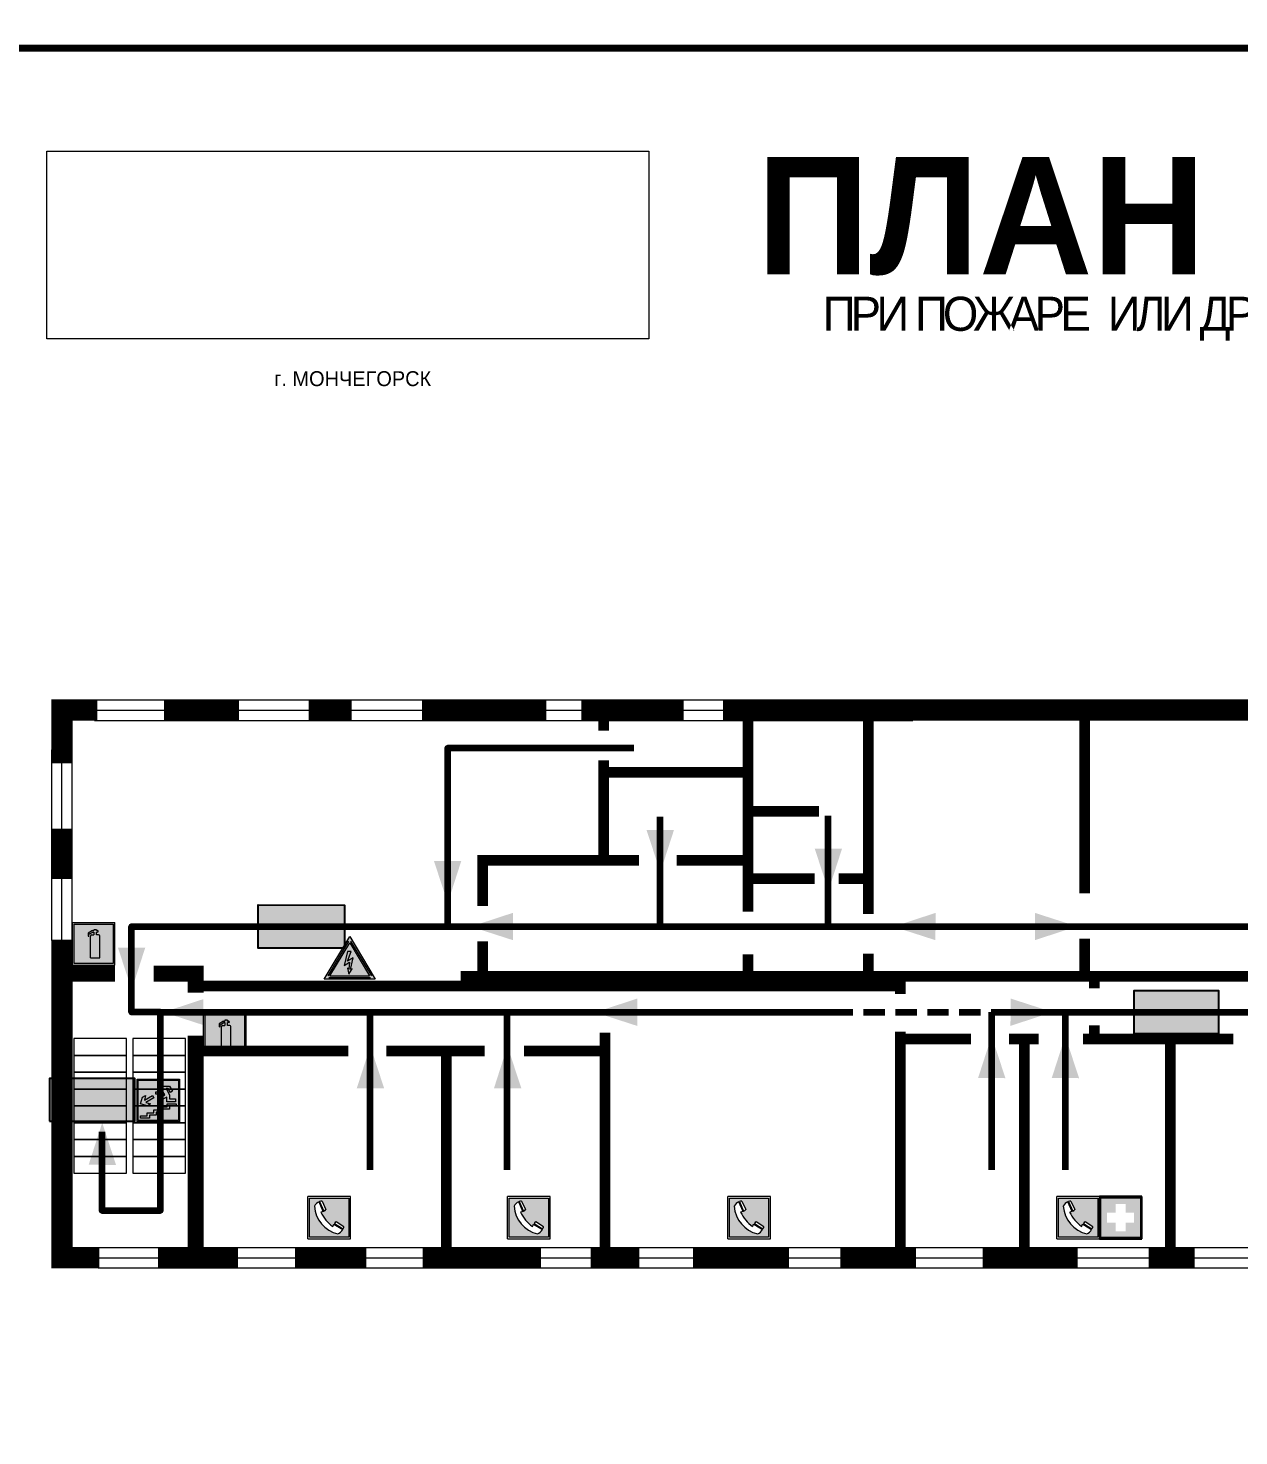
# Model space of a CAD drawing. Header units: millimetres. Extents: x 13114 to 67229, y 22859 to 38520.
# Drawn here: x 29993.2 to 30220.7, y 25594.9 to 25859.3 of the extents above; entities that cross this region are included whole.
import ezdxf

# ---------------------------------------------------------------- set-up
doc = ezdxf.new("R2010")
doc.units = ezdxf.units.MM
doc.linetypes.add('{ Wide Dash }', pattern=[12, 4, -2, 4, -2])
doc.layers.add('План_Штампы', color=7, linetype='Continuous')
doc.styles.add('обычный', font='arial.ttf')
picture_1 = doc.add_image_def('image1.jpg', size_in_pixel=(337, 105))

# ---------------------------------------------------------------- blocks, each defined once
blk = doc.blocks.new('A$C7B4425F7')
at = {"true_color": 0xffffff}
blk.add_hatch(color=7, dxfattribs=at).paths.add_polyline_path([(0, 0), (-16, 0), (-16, -8), (0, -8)])
h = blk.add_hatch(color=126)
h.paths.add_polyline_path([(-0.2, -0.2), (-15.8, -0.2), (-15.8, -7.8), (-0.2, -7.8)])
h.paths.add_polyline_path([(-11.76, -2.03), (-11.76, -3.66), (-11.17, -3.66, -0.568275), (-11.17, -6.18), (-12.58, -6.18), (-12.58, -2.03)], flags=16)
h.paths.add_polyline_path([(-13.33, -4.12, -0.495768), (-13.59, -6.18), (-15.03, -6.18), (-15.03, -2.03), (-13.59, -2.03, -0.487973)], flags=16)
h.paths.add_polyline_path([(-10.25, -2.03), (-9.48, -2.03), (-9.48, -6.18), (-10.25, -6.18)], flags=16)
h.paths.add_polyline_path([(-13.84, -3.69), (-14.24, -3.69), (-14.24, -3.03), (-13.9, -3.03, -0.692621)], flags=0)
h.paths.add_polyline_path([(-9.15, -2.03), (-8.4, -2.03), (-8.04, -3.07), (-7.68, -2.03), (-6.93, -2.03), (-7.64, -4.1), (-6.93, -6.18), (-7.68, -6.18), (-8.04, -5.14), (-8.4, -6.18), (-9.15, -6.18), (-8.44, -4.1)], flags=16)
h.paths.add_polyline_path([(-11.76, -4.46), (-11.42, -4.46, -0.692621), (-11.36, -5.12), (-11.76, -5.12)], flags=0)
h.paths.add_polyline_path([(-13.9, -5.2), (-14.24, -5.2), (-14.24, -4.55), (-13.84, -4.55, -0.708038)], flags=0)
edge = h.paths.add_edge_path(flags=16)
edge.add_ellipse((-5.51, -4.08), major_axis=(0, 2.05), ratio=0.586184, start_angle=0, end_angle=360)
edge = h.paths.add_edge_path(flags=0)
edge.add_ellipse((-5.51, -4.08), major_axis=(0, 1.14), ratio=0.454828, start_angle=0, end_angle=360)
h.paths.add_polyline_path([(-4.13, -4.96, 0.377264), (-3.48, -4.52, 0.0555), (-3.16, -2.03), (-1.66, -2.03), (-1.66, -4.96), (-0.96, -4.96), (-0.96, -7.01), (-1.75, -7.01), (-1.75, -6.18), (-3.3, -6.18), (-3.3, -7.02), (-4.13, -7.02)], flags=16)
h.paths.add_polyline_path([(-2.73, -2.91), (-2.28, -2.91), (-2.28, -4.96), (-3.05, -4.96, 0.079136)], flags=0)
at = {"color": 126}
blk.add_lwpolyline([(-16, -8), (0, -8), (0, 0), (-16, 0)], close=True, dxfattribs=at)
blk = doc.blocks.new('вниз 3')
at = {"lineweight": 0, "true_color": 0xffffff}
h = blk.add_hatch(color=7, dxfattribs=at)
h.dxf.hatch_style = 1
h.paths.add_polyline_path([(40997.5, -4475.69), (40997.25, -4475.28), (40995.76, -4476.15), (40995.97, -4475.23), (40995.39, -4475.56), (40995.05, -4476.83), (40996.33, -4477.17), (40996.91, -4476.83), (40996, -4476.55)], flags=0)
h.paths.add_polyline_path([(40999.81, -4473.95), (41000.22, -4473.95), (41000.64, -4474.67), (41001.03, -4474.43), (41000.46, -4473.49), (41000.42, -4473.49), (40999.43, -4473.49), (40998.68, -4473.92), (40998.68, -4474.57), (40997.88, -4474.57), (40997.88, -4475), (40999.14, -4475), (40999.14, -4474.43), (40999.14, -4474.38), (40999.59, -4475.15), (40998.72, -4475.67), (40998.72, -4477.06), (40999.24, -4477.06), (40999.24, -4475.96), (40999.95, -4475.56), (40999.95, -4476.43), (41001.61, -4476.43), (41001.61, -4475.88), (41000.47, -4475.88), (41000.47, -4475.12)], flags=0)
h.paths.add_polyline_path([(40999.2, -4473.24, 1), (40998.35, -4473.24, 1)], flags=0)
h.paths.add_polyline_path([(41000.46, -4477.26), (41001.69, -4477.26), (41001.69, -4476.84), (41000.03, -4476.84), (41000.03, -4477.39), (40998.78, -4477.39), (40998.78, -4477.95), (40997.53, -4477.95), (40997.53, -4478.5), (40996.29, -4478.5), (40996.29, -4479.06), (40995.05, -4479.06), (40995.05, -4479.48), (40995.29, -4479.48), (40996.72, -4479.48), (40996.72, -4478.92), (40997.97, -4478.92), (40997.97, -4478.36), (40999.2, -4478.36), (40999.2, -4477.81), (41000.46, -4477.81)], flags=0)
h.paths.add_polyline_path([(41002.37, -4472.17), (40994.37, -4472.17), (40994.37, -4480.17), (41002.37, -4480.17)])
h.paths.add_polyline_path([(41002.16, -4479.96), (40994.57, -4479.96), (40994.57, -4472.37), (41002.16, -4472.37)], flags=16)
h.paths.add_polyline_path([(41001.61, -4475.88), (41001.61, -4476.43), (40999.95, -4476.43), (40999.95, -4475.56), (40999.24, -4475.96), (40999.24, -4477.06), (40998.72, -4477.06), (40998.72, -4475.67), (40999.59, -4475.15), (40999.14, -4474.38), (40999.14, -4474.43), (40999.14, -4475), (40997.88, -4475), (40997.88, -4474.57), (40998.68, -4474.57), (40998.68, -4473.92), (40999.43, -4473.49), (41000.42, -4473.49), (41000.46, -4473.49), (41001.03, -4474.43), (41000.64, -4474.67), (41000.22, -4473.95), (40999.81, -4473.95), (41000.47, -4475.12), (41000.47, -4475.88)], flags=0)
h.paths.add_polyline_path([(41001.69, -4476.84), (41001.69, -4477.26), (41000.46, -4477.26), (41000.46, -4477.81), (40999.2, -4477.81), (40999.2, -4478.36), (40997.97, -4478.36), (40997.97, -4478.92), (40996.72, -4478.92), (40996.72, -4479.48), (40995.05, -4479.48), (40995.05, -4479.06), (40996.29, -4479.06), (40996.29, -4478.5), (40997.53, -4478.5), (40997.53, -4477.95), (40998.78, -4477.95), (40998.78, -4477.39), (41000.03, -4477.39), (41000.03, -4476.84)], flags=0)
h.paths.add_polyline_path([(40998.35, -4473.24, -1), (40999.2, -4473.24, -1)], flags=0)
h.paths.add_polyline_path([(40997.5, -4475.69), (40996, -4476.55), (40996.91, -4476.83), (40996.33, -4477.17), (40995.05, -4476.83), (40995.39, -4475.56), (40995.97, -4475.23), (40995.76, -4476.15), (40997.25, -4475.28)], flags=0)
at = {"lineweight": 0}
h = blk.add_hatch(color=126, dxfattribs=at)
h.dxf.hatch_style = 1
h.paths.add_polyline_path([(41002.16, -4472.37), (40994.57, -4472.37), (40994.57, -4479.96), (41002.16, -4479.96)])
h.paths.add_polyline_path([(40995.97, -4475.23), (40995.76, -4476.15), (40997.25, -4475.28), (40997.5, -4475.69), (40996, -4476.55), (40996.91, -4476.83), (40996.33, -4477.17), (40995.05, -4476.83), (40995.39, -4475.56)], flags=16)
h.paths.add_polyline_path([(40997.88, -4474.57), (40998.68, -4474.57), (40998.68, -4473.92), (40999.43, -4473.49), (41000.42, -4473.49), (41000.46, -4473.49), (41001.03, -4474.43), (41000.64, -4474.67), (41000.22, -4473.95), (40999.81, -4473.95), (41000.47, -4475.12), (41000.47, -4475.88), (41001.61, -4475.88), (41001.61, -4476.43), (40999.95, -4476.43), (40999.95, -4475.56), (40999.24, -4475.96), (40999.24, -4477.06), (40998.72, -4477.06), (40998.72, -4475.67), (40999.59, -4475.15), (40999.14, -4474.38), (40999.14, -4474.43), (40999.14, -4475), (40997.88, -4475)], flags=16)
h.paths.add_polyline_path([(40998.35, -4473.24, -1), (40999.2, -4473.24, -1)], flags=16)
h.paths.add_polyline_path([(40997.53, -4477.95), (40998.78, -4477.95), (40998.78, -4477.39), (41000.03, -4477.39), (41000.03, -4476.84), (41001.69, -4476.84), (41001.69, -4477.26), (41000.46, -4477.26), (41000.46, -4477.81), (40999.2, -4477.81), (40999.2, -4478.36), (40997.97, -4478.36), (40997.97, -4478.92), (40996.72, -4478.92), (40996.72, -4479.48), (40995.05, -4479.48), (40995.05, -4479.06), (40996.29, -4479.06), (40996.29, -4478.5), (40997.53, -4478.5)], flags=16)
at = {"lineweight": 0, "true_color": 0xffffff}
h = blk.add_hatch(color=7, dxfattribs=at)
h.dxf.hatch_style = 1
h.paths.add_polyline_path([(40999.2, -4473.24, 1), (40998.35, -4473.24, 1)])
h.paths.add_polyline_path([(40999.81, -4473.95), (41000.22, -4473.95), (41000.64, -4474.67), (41001.03, -4474.43), (41000.46, -4473.49), (41000.42, -4473.49), (40999.43, -4473.49), (40998.68, -4473.92), (40998.68, -4474.57), (40997.88, -4474.57), (40997.88, -4475), (40999.14, -4475), (40999.14, -4474.43), (40999.14, -4474.38), (40999.59, -4475.15), (40998.72, -4475.67), (40998.72, -4477.06), (40999.24, -4477.06), (40999.24, -4475.96), (40999.95, -4475.56), (40999.95, -4476.43), (41001.61, -4476.43), (41001.61, -4475.88), (41000.47, -4475.88), (41000.47, -4475.12)])
h.paths.add_polyline_path([(40999.2, -4477.81), (41000.46, -4477.81), (41000.46, -4477.26), (41001.69, -4477.26), (41001.69, -4476.84), (41000.03, -4476.84), (41000.03, -4477.39), (40998.78, -4477.39), (40998.78, -4477.95), (40997.53, -4477.95), (40997.53, -4478.5), (40996.29, -4478.5), (40996.29, -4479.06), (40995.05, -4479.06), (40995.05, -4479.48), (40995.29, -4479.48), (40996.72, -4479.48), (40996.72, -4478.92), (40997.97, -4478.92), (40997.97, -4478.36), (40999.2, -4478.36)])
h.paths.add_polyline_path([(40997.5, -4475.69), (40997.25, -4475.28), (40995.76, -4476.15), (40995.97, -4475.23), (40995.39, -4475.56), (40995.05, -4476.83), (40996.33, -4477.17), (40996.91, -4476.83), (40996, -4476.55)])
at = {"color": 126, "lineweight": 0}
for points in [[(40994.37, -4472.17), (41002.37, -4472.17), (41002.37, -4480.17), (40994.37, -4480.17)], [(40994.57, -4472.37), (41002.16, -4472.37), (41002.16, -4479.96), (40994.57, -4479.96)]]:
    blk.add_lwpolyline(points, close=True, dxfattribs=at)
for points in [[(40995.05, -4476.83), (40995.39, -4475.56), (40995.97, -4475.23), (40995.76, -4476.15), (40997.25, -4475.28), (40997.5, -4475.69), (40996, -4476.55), (40996.91, -4476.83), (40996.33, -4477.17), (40995.05, -4476.83)], [(40999.14, -4474.43), (40999.14, -4475), (40997.88, -4475), (40997.88, -4474.57), (40998.68, -4474.57), (40998.68, -4473.92), (40999.43, -4473.49), (41000.42, -4473.49), (41000.46, -4473.49), (41001.03, -4474.43), (41000.64, -4474.67), (41000.22, -4473.95), (40999.81, -4473.95), (41000.47, -4475.12), (41000.47, -4475.88), (41001.61, -4475.88), (41001.61, -4476.43), (40999.95, -4476.43), (40999.95, -4475.56), (40999.24, -4475.96), (40999.24, -4477.06), (40998.72, -4477.06), (40998.72, -4475.67), (40999.59, -4475.15), (40999.14, -4474.38), (40999.14, -4474.43)], [(40995.29, -4479.48), (40995.05, -4479.48), (40995.05, -4479.06), (40996.29, -4479.06), (40996.29, -4478.5), (40997.53, -4478.5), (40997.53, -4477.95), (40998.78, -4477.95), (40998.78, -4477.39), (41000.03, -4477.39), (41000.03, -4476.84), (41001.69, -4476.84), (41001.69, -4477.26), (41000.46, -4477.26), (41000.46, -4477.81), (40999.2, -4477.81), (40999.2, -4478.36), (40997.97, -4478.36), (40997.97, -4478.92), (40996.72, -4478.92), (40996.72, -4479.48), (40995.05, -4479.48)]]:
    blk.add_lwpolyline(points, dxfattribs=at)
blk.add_circle((40998.77, -4473.24), 0.426, dxfattribs=at)
blk = doc.blocks.new('A$C3AD82952')
at = {"true_color": 0xf5f5ff}
h = blk.add_hatch(color=7, dxfattribs=at)
h.dxf.hatch_style = 1
h.paths.add_polyline_path([(8.21, 8.73, 0.414214), (7.89, 9.05), (7.22, 9.05), (7.22, 9.92), (7.59, 9.92, 1), (7.57, 10.36), (7.22, 10.36), (7.22, 10.6), (6.43, 10.6), (6.43, 10.36), (6.01, 10.36), (4.74, 9.59), (4.74, 8.69), (4.98, 8.73), (4.98, 9.26), (6.12, 9.91), (6.43, 9.91), (6.43, 9.05), (5.76, 9.05, 0.414214), (5.44, 8.73), (5.44, 2.2), (8.21, 2.2)], flags=0)
h.paths.add_polyline_path([(12.8, 12.8), (0, 12.8), (0, 0), (12.8, 0)])
h.paths.add_polyline_path([(0.51, 12.29), (12.29, 12.29), (12.29, 0.51), (0.51, 0.51)], flags=16)
h.paths.add_polyline_path([(4.74, 9.59), (6.01, 10.36), (6.43, 10.36), (6.43, 10.6), (7.22, 10.6), (7.22, 10.36), (7.59, 10.36, -0.94586), (7.59, 9.92), (7.22, 9.92), (7.22, 9.05), (7.89, 9.05, -0.414214), (8.21, 8.73), (8.21, 2.2), (5.44, 2.2), (5.44, 8.73, -0.414214), (5.76, 9.05), (6.43, 9.05), (6.43, 9.91), (6.12, 9.91), (4.98, 9.26), (4.98, 8.73), (4.74, 8.69)], flags=0)
h = blk.add_hatch(color=242)
h.dxf.hatch_style = 1
h.paths.add_polyline_path([(12.29, 12.29), (0.51, 12.29), (0.51, 0.51), (12.29, 0.51)])
h.paths.add_polyline_path([(4.74, 8.69), (4.74, 9.59), (6.01, 10.36), (6.43, 10.36), (6.43, 10.6), (7.22, 10.6), (7.22, 10.36), (7.59, 10.36, -0.94586), (7.59, 9.92), (7.22, 9.92), (7.22, 9.05), (7.89, 9.05, -0.414214), (8.21, 8.73), (8.21, 2.2), (5.44, 2.2), (5.44, 8.73, -0.414214), (5.76, 9.05), (6.43, 9.05), (6.43, 9.91), (6.12, 9.91), (4.98, 9.26), (4.98, 8.73)], flags=16)
h = blk.add_hatch(color=7, dxfattribs=at)
h.dxf.hatch_style = 1
h.paths.add_polyline_path([(8.21, 8.73, 0.414214), (7.89, 9.05), (7.22, 9.05), (7.22, 9.92), (7.59, 9.92, 1), (7.57, 10.36), (7.22, 10.36), (7.22, 10.6), (6.43, 10.6), (6.43, 10.36), (6.01, 10.36), (4.74, 9.59), (4.74, 8.69), (4.98, 8.73), (4.98, 9.26), (6.12, 9.91), (6.43, 9.91), (6.43, 9.05), (5.76, 9.05, 0.414214), (5.44, 8.73), (5.44, 2.2), (8.21, 2.2)])
at = {"color": 242, "lineweight": 5}
for p, q in [((0, 0), (0, 12.8)), ((0, 12.8), (12.8, 12.8)), ((12.8, 0), (12.8, 12.8)), ((6.01, 10.36), (4.74, 9.59)), ((4.74, 9.59), (4.74, 8.69)), ((4.74, 8.69), (4.98, 8.73)), ((4.98, 9.26), (6.12, 9.91)), ((4.98, 8.73), (4.98, 9.26)), ((5.44, 2.2), (5.44, 8.73)), ((5.76, 9.05), (6.43, 9.05)), ((6.01, 10.36), (6.43, 10.36)), ((6.12, 9.91), (6.43, 9.91)), ((7.22, 10.6), (6.43, 10.6)), ((6.43, 10.6), (6.43, 10.36)), ((6.43, 9.91), (6.43, 9.05)), ((7.22, 10.36), (7.22, 10.6)), ((7.59, 10.36), (7.22, 10.36)), ((7.22, 9.05), (7.22, 9.92)), ((7.59, 9.92), (7.22, 9.92)), ((7.89, 9.05), (7.22, 9.05)), ((8.21, 2.2), (8.21, 8.73)), ((0, 0), (12.8, 0)), ((5.44, 2.2), (8.21, 2.2))]:
    blk.add_line(p, q, dxfattribs=at)
blk.add_lwpolyline([(0.51, 12.29), (12.29, 12.29), (12.29, 0.51), (0.51, 0.51)], close=True, dxfattribs=at)
for centre, radius, start, end in [((5.76, 8.73), 0.32, 90, 180), ((7.58, 10.14), 0.223, 273.1875, 86.8125), ((7.89, 8.73), 0.32, 0, 90)]:
    blk.add_arc(centre, radius, start, end, dxfattribs=at)
blk = doc.blocks.new('A$C3E6D3DDE')
at = {"lineweight": 5}
h = blk.add_hatch(color=40, dxfattribs=at)
h.paths.add_polyline_path([(24.1, 1.45), (16.46, -11.35), (31.74, -11.35)])
h.paths.add_polyline_path([(24.09, -0.46), (30.03, -10.41), (18.14, -10.41)], flags=16)
h.paths.add_polyline_path([(24.54, -3.08), (23.41, -6.02), (25.13, -5.01), (24.33, -8.5), (24.82, -8.27), (23.79, -9.86), (23.4, -8.04), (23.8, -8.43), (24.04, -6.29), (22.39, -7.25), (23.44, -3.08)], flags=0)
h = blk.add_hatch(color=256, dxfattribs=at)
h.paths.add_polyline_path([(24.37, 0.03, 0.567511), (23.82, 0.03), (17.59, -10.4, 0.582454), (17.86, -10.88), (30.32, -10.88, 0.582149), (30.6, -10.4)])
h.paths.add_polyline_path([(24.09, -0.46), (18.14, -10.41), (30.03, -10.41)], flags=16)
h.paths.add_polyline_path([(24.54, -3.08), (23.41, -6.02), (25.13, -5.01), (24.33, -8.5), (24.82, -8.27), (23.79, -9.86), (23.4, -8.04), (23.8, -8.43), (24.04, -6.29), (22.39, -7.25), (23.44, -3.08)], flags=0)
h = blk.add_hatch(color=40, dxfattribs=at)
h.paths.add_polyline_path([(24.09, -0.46), (18.14, -10.41), (30.03, -10.41)])
h.paths.add_polyline_path([(24.82, -8.27), (23.79, -9.86), (23.4, -8.04), (23.8, -8.43), (24.04, -6.29), (22.39, -7.25), (23.44, -3.08), (24.54, -3.08), (23.41, -6.02), (25.13, -5.01), (24.33, -8.5)], flags=16)
at = {"color": 40, "lineweight": 5}
for p, q in [((16.46, -11.35), (24.1, 1.45)), ((24.1, 1.45), (31.74, -11.35))]:
    blk.add_line(p, q, dxfattribs=at)
at = {"lineweight": 5}
for p, q in [((17.59, -10.4), (23.82, 0.03)), ((24.37, 0.03), (30.6, -10.4)), ((18.14, -10.41), (24.09, -0.46)), ((23.44, -3.08), (22.39, -7.25)), ((23.41, -6.02), (24.54, -3.08)), ((24.54, -3.08), (23.44, -3.08)), ((24.09, -0.46), (30.03, -10.41)), ((22.39, -7.25), (24.04, -6.29)), ((23.8, -8.43), (23.4, -8.04)), ((23.4, -8.04), (23.79, -9.86)), ((25.13, -5.01), (23.41, -6.02)), ((23.79, -9.86), (24.82, -8.27)), ((24.04, -6.29), (23.8, -8.43)), ((24.33, -8.5), (25.13, -5.01)), ((24.82, -8.27), (24.33, -8.5)), ((17.86, -10.88), (30.32, -10.88)), ((18.14, -10.41), (30.03, -10.41))]:
    blk.add_line(p, q, dxfattribs=at)
at = {"color": 50, "lineweight": 5}
blk.add_line((31.74, -11.35), (16.46, -11.35), dxfattribs=at)
blk = doc.blocks.new('A$C456E1F9C')
at = {"lineweight": 5}
h = blk.add_hatch(color=242, dxfattribs=at)
h.paths.add_polyline_path([(0.51, -1.47), (0.51, -13.26), (12.29, -13.26), (12.29, -1.47)])
h.paths.add_polyline_path([(5.42, -4.95, -0.254479), (4.78, -5.4), (3.52, -2.53, -0.209735), (4.23, -2.4)], flags=16)
h.paths.add_polyline_path([(8.53, -8.6), (10.87, -10.17), (10.54, -10.76), (8.03, -9.13, -0.192251)], flags=16)
h.paths.add_polyline_path([(4.61, -5.49, 0.005518), (3.87, -5.72, 0.128647), (7.49, -10.01, 0.00809), (7.83, -9.33), (10.47, -10.97, -0.16736), (8.99, -12.25, -0.327862), (1.95, -3.95, -0.166952), (3.36, -2.62)], flags=16)
at = {"color": 242, "lineweight": 5}
for p, q in [((0, -13.77), (0, -0.97)), ((12.8, -0.97), (0, -0.97)), ((4.61, -5.49), (3.36, -2.62)), ((3.52, -2.53), (4.78, -5.4)), ((4.23, -2.4), (5.42, -4.95)), ((12.8, -13.77), (12.8, -0.97)), ((7.83, -9.33), (10.47, -10.97)), ((8.03, -9.13), (10.54, -10.76)), ((10.81, -10.12), (8.53, -8.6)), ((10.54, -10.76), (10.8, -10.3)), ((10.8, -10.3), (10.81, -10.12)), ((0, -13.77), (12.8, -13.77))]:
    blk.add_line(p, q, dxfattribs=at)
blk.add_lwpolyline([(0.51, -1.47), (12.29, -1.47), (12.29, -13.26), (0.51, -13.26)], close=True, dxfattribs=at)
for centre, radius, start, end in [((4.59, -5.34), 2.99, 114.2845, 152.1974), ((11.12, -3.31), 9.19, 183.9915, 256.6009), ((4.02, -3.27), 0.891, 76.3284, 123.7092), ((14.98, -39.1), 35.17, 107.1487, 108.4135), ((13.86, -0.94), 11.08, 205.5536, 234.8762), ((4.68, -4.59), 0.824, 276.9621, 334.0723), ((-13.31, 0.8), 23.44, 332.5487, 334.4027), ((8.94, -9.5), 0.989, 114.4092, 157.9388), ((7.87, -9.46), 3, 291.9291, 329.9329)]:
    blk.add_arc(centre, radius, start, end, dxfattribs=at)
blk = doc.blocks.new('A$C32E8229D')
at = {"true_color": 0xffffff}
blk.add_hatch(color=7, dxfattribs=at).paths.add_polyline_path([(0, 0), (0, -8), (16, -8), (16, 0)])
h = blk.add_hatch(color=126)
h.paths.add_polyline_path([(0.2, -0.2), (15.8, -0.2), (15.8, -7.8), (0.2, -7.8)])
h.paths.add_polyline_path([(13.49, -2.05), (12.08, -2.05), (11.37, -2.63, 0.162397), (11.29, -2.84), (11.29, -3.63), (10.35, -3.63), (10.35, -4.05), (11.68, -4.05), (11.68, -3.48), (12.26, -4.28), (11.29, -5.1), (11.29, -6.78), (11.85, -6.78), (11.85, -5.44), (12.8, -4.64), (12.8, -5.94), (14.46, -5.94), (14.46, -5.39), (13.45, -5.39), (13.45, -3.97), (12.46, -2.59), (13.15, -2.59), (13.69, -3.34), (14.18, -3)], flags=16)
h.paths.add_polyline_path([(10.74, -1.82, 1), (11.8, -1.82, 1)], flags=16)
h.paths.add_polyline_path([(9.39, -3.59), (5.99, -3.59), (6.56, -3.03), (5.91, -3.03), (5.1, -3.83), (5.91, -4.64), (6.56, -4.64), (5.99, -4.09), (9.39, -4.09)], flags=16)
h.paths.add_polyline_path([(4.29, -1.08), (1.72, -1.08), (1.72, -6.6), (4.29, -6.6)], flags=16)
at = {"color": 126}
blk.add_lwpolyline([(16, -8), (0, -8), (0, 0), (16, 0)], close=True, dxfattribs=at)
blk = doc.blocks.new('A$C18900ED3')
h = blk.add_hatch(color=126)
h.paths.add_polyline_path([(-0.18, -0.18), (-7.02, -0.18), (-7.02, -7.02), (-0.18, -7.02)])
h.paths.add_polyline_path([(-5.89, -4.46), (-5.89, -2.77), (-4.46, -2.77), (-4.46, -1.31), (-2.77, -1.31), (-2.77, -2.77), (-1.33, -2.77), (-1.33, -4.46), (-2.77, -4.46), (-2.77, -5.89), (-4.46, -5.89), (-4.46, -4.46)], flags=16)
at = {"color": 126}
for p, q in [((-7.2, 0), (-7.2, -7.2)), ((0, 0), (-7.2, 0)), ((0, -7.2), (0, 0)), ((-7.02, -7.02), (-7.02, -0.18)), ((-7.02, -0.18), (-0.18, -0.18)), ((-0.18, -0.18), (-0.18, -7.02)), ((-0.18, -7.02), (-7.02, -7.02)), ((-7.2, -7.2), (0, -7.2))]:
    blk.add_line(p, q, dxfattribs=at)

msp = doc.modelspace()

# ---------------------------------------------------------------- linework, layer by layer
at = {"color": 6, "lineweight": 100}
for points in [[(29971.38, 25855.56), (30571.38, 25855.56), (30571.38, 26250.56), (29971.38, 26250.56)], [(29971.38, 25460.56), (30571.38, 25460.56), (30571.38, 25855.56), (29971.38, 25855.56)]]:
    msp.add_lwpolyline(points, close=True, dxfattribs=at)
at = {"lineweight": 100}
for points, const_width in [([(29999.58, 25721.81), (29999.58, 25731.22), (30006, 25731.22)], 4), ([(30006, 25731.22), (30006.23, 25731.22)], 4), ([(30018.79, 25731.22), (30032.85, 25731.22)], 4), ([(30045.95, 25731.22), (30054.01, 25731.22)], 4), ([(30067.25, 25731.22), (30090.59, 25731.22)], 4), ([(30097.14, 25731.22), (30116.38, 25731.22)], 4), ([(30123.75, 25731.22), (30551.91, 25731.22), (30551.91, 25611.57), (30501.99, 25611.57), (30501.99, 25617.23)], 4), ([(29999.58, 25721.25), (29999.58, 25725.63)], 4), ([(29999.58, 25699.53), (29999.58, 25708.96)], 4), ([(29999.58, 25699.56), (29999.58, 25708.7)], 4), ([(30006.59, 25628.39), (29999.58, 25628.39), (29999.58, 25688.1)], 4), ([(29999.58, 25681.76), (30009.55, 25681.76)], 3), ([(30016.82, 25681.76), (30024.7, 25681.76), (30024.7, 25678.18)], 3), ([(30024.7, 25670.12), (30024.7, 25628.39)], 3), ([(30017.61, 25628.39), (30032.66, 25628.39)], 4), ([(30043.39, 25628.39), (30056.74, 25628.39)], 4), ([(30067.34, 25628.39), (30089.59, 25628.39)], 4), ([(30098.88, 25628.39), (30108.04, 25628.39)], 4), ([(30118.12, 25628.39), (30136.18, 25628.39)], 4), ([(30145.78, 25628.39), (30160.05, 25628.39)], 4), ([(30172.56, 25628.39), (30190.41, 25628.39)], 4), ([(30203.71, 25628.39), (30212.38, 25628.39)], 4)]:
    msp.add_lwpolyline(points, dxfattribs=dict(at, const_width=const_width))
at = {"lineweight": 0}
for points in [[(30005.74, 25733.15), (30159.46, 25733.15)], [(30005.71, 25729.26), (30159.43, 25729.26)], [(30006, 25731.22), (30159.72, 25731.22)], [(29997.72, 25687.97), (29997.72, 25723.76)], [(29999.58, 25688.1), (29999.58, 25723.89)], [(30001.49, 25687.88), (30001.49, 25723.67)], [(30006.44, 25630.29), (30489.05, 25630.29)], [(30006.41, 25626.47), (30489.02, 25626.47)], [(30006.59, 25628.39), (30489.21, 25628.39)]]:
    msp.add_lwpolyline(points, dxfattribs=at)
at = {"lineweight": 0, "const_width": 2}
for points in [[(30101.34, 25727.38), (30101.34, 25731.4)], [(30128.49, 25703.02), (30128.49, 25731.7)], [(30145.47, 25699.59), (30151.07, 25699.59), (30151.07, 25692.96), (30151.07, 25730.11)], [(30191.73, 25696.84), (30191.73, 25729.65)], [(30101.34, 25703.02), (30101.34, 25721.77)], [(30101.34, 25719.57), (30128.49, 25719.57)], [(30128.49, 25712.21), (30141.82, 25712.21)], [(30078.63, 25694.46), (30078.63, 25703.02), (30107.97, 25703.02)], [(30115.09, 25703.02), (30128.49, 25703.02), (30128.49, 25693.38)], [(30128.49, 25699.59), (30140.97, 25699.59)], [(30078.63, 25681.24), (30078.63, 25687.82)], [(30191.73, 25681.24), (30191.73, 25688.3)], [(30128.49, 25681.24), (30128.49, 25685.37)], [(30151.07, 25681.24), (30151.07, 25685.49)], [(30074.52, 25681.24), (30096.8, 25681.24)], [(30092.52, 25681.24), (30286.28, 25681.24)], [(30157.05, 25681.24), (30157.05, 25677.89)], [(30193.49, 25681.24), (30193.49, 25678.99)], [(30024.72, 25679.39), (30092.52, 25679.39)], [(30092.52, 25679.39), (30157.05, 25679.39)], [(30086.39, 25667.23), (30101.63, 25667.23), (30101.63, 25670.66), (30101.63, 25628.16)], [(30157.05, 25670.85), (30157.05, 25629.35)], [(30193.49, 25669.48), (30193.49, 25672.06)], [(30025.01, 25667.23), (30039.48, 25667.23)], [(30039.48, 25667.23), (30053.4, 25667.23)], [(30060.5, 25667.23), (30079.01, 25667.23)], [(30071.78, 25667.23), (30071.78, 25629.17)], [(30157.05, 25669.48), (30170.37, 25669.48)], [(30177.49, 25669.48), (30183.04, 25669.48)], [(30180.37, 25669.48), (30180.37, 25661.15)], [(30191.41, 25669.48), (30219.64, 25669.48)], [(30207.79, 25669.48), (30207.79, 25627.95)], [(30180.37, 25661.15), (30180.37, 25628.33)]]:
    msp.add_lwpolyline(points, dxfattribs=at)
at = {"color": 126, "lineweight": 100, "true_color": 0x008754}
for points in [[(30106.99, 25724.09), (30072, 25724.09), (30072, 25690.58)], [(30111.99, 25690.58), (30111.99, 25711.2)], [(30143.55, 25690.58), (30143.55, 25711.36)], [(30007.07, 25652.06), (30007.07, 25637.24), (30018.09, 25637.24), (30018.09, 25674.48), (30012.68, 25674.48), (30012.68, 25690.58), (30518.41, 25690.58)], [(30018.09, 25674.48), (30144.15, 25674.48)], [(30057.42, 25674.48), (30057.42, 25644.9)], [(30083.19, 25674.48), (30083.19, 25644.9)], [(30174.18, 25674.48), (30174.18, 25644.9)], [(30174.18, 25674.48), (30328.54, 25674.48)], [(30188.02, 25674.48), (30188.02, 25644.9)]]:
    msp.add_lwpolyline(points, dxfattribs=at)
at = {"color": 126, "linetype": '{ Wide Dash }', "lineweight": 100, "true_color": 0x008754}
msp.add_lwpolyline([(30144.15, 25674.48), (30174.18, 25674.48)], dxfattribs=at)
at = {"lineweight": 0}
for points in [[(30001.8, 25666.37), (30011.73, 25666.37), (30011.73, 25669.53), (30001.8, 25669.53)], [(30012.88, 25666.37), (30022.81, 25666.37), (30022.81, 25669.53), (30012.88, 25669.53)], [(30001.8, 25663.21), (30011.73, 25663.21), (30011.73, 25666.37), (30001.8, 25666.37)], [(30012.88, 25663.21), (30022.81, 25663.21), (30022.81, 25666.37), (30012.88, 25666.37)], [(30001.8, 25660.05), (30011.73, 25660.05), (30011.73, 25663.21), (30001.8, 25663.21)], [(30012.88, 25660.05), (30022.81, 25660.05), (30022.81, 25663.21), (30012.88, 25663.21)], [(30001.8, 25656.89), (30011.73, 25656.89), (30011.73, 25660.05), (30001.8, 25660.05)], [(30012.88, 25656.89), (30022.81, 25656.89), (30022.81, 25660.05), (30012.88, 25660.05)], [(30001.8, 25653.73), (30011.73, 25653.73), (30011.73, 25656.89), (30001.8, 25656.89)], [(30012.88, 25653.73), (30022.81, 25653.73), (30022.81, 25656.89), (30012.88, 25656.89)], [(30001.8, 25650.57), (30011.73, 25650.57), (30011.73, 25653.73), (30001.8, 25653.73)], [(30012.88, 25650.57), (30022.81, 25650.57), (30022.81, 25653.73), (30012.88, 25653.73)], [(30001.8, 25647.41), (30011.73, 25647.41), (30011.73, 25650.57), (30001.8, 25650.57)], [(30012.88, 25647.41), (30022.81, 25647.41), (30022.81, 25650.57), (30012.88, 25650.57)], [(30001.8, 25644.25), (30011.73, 25644.25), (30011.73, 25647.41), (30001.8, 25647.41)], [(30012.88, 25644.25), (30022.81, 25644.25), (30022.81, 25647.41), (30012.88, 25647.41)]]:
    msp.add_lwpolyline(points, close=True, dxfattribs=at)
at = {"layer": 'План_Штампы', "color": 126, "true_color": 0x008754}
for points in [[(30109.41, 25708.7), (30114.55, 25708.69), (30112, 25700.81)], [(30140.99, 25705.23), (30146.13, 25705.22), (30143.58, 25697.34)], [(30069.47, 25702.9), (30074.6, 25702.89), (30072.06, 25695.01)], [(30084.31, 25693.16), (30084.29, 25688.03), (30076.41, 25690.57)], [(30163.69, 25693.15), (30163.68, 25688.02), (30155.8, 25690.56)], [(30182.35, 25688.02), (30182.36, 25693.15), (30190.24, 25690.61)], [(30010.11, 25686.63), (30015.24, 25686.62), (30012.7, 25678.74)], [(30026.17, 25676.96), (30026.16, 25672.08), (30018.67, 25674.5)], [(30107.66, 25677.06), (30107.65, 25671.92), (30099.77, 25674.47)], [(30177.77, 25671.93), (30177.78, 25677.07), (30185.66, 25674.52)], [(30176.82, 25662.11), (30171.68, 25662.13), (30174.23, 25670.01)], [(30190.65, 25662.11), (30185.52, 25662.13), (30188.06, 25670.01)], [(30060.11, 25660.22), (30054.98, 25660.23), (30057.53, 25668.11)], [(30085.88, 25660.22), (30080.75, 25660.23), (30083.29, 25668.11)], [(30009.75, 25645.83), (30004.61, 25645.84), (30007.16, 25653.72)]]:
    msp.add_solid(points, dxfattribs=at)

# ---------------------------------------------------------------- block references
for name, p, xscale, yscale, zscale in [('A$C3AD82952', (30001.55, 25683.35), 0.625, 0.625, 0.625), ('A$C3E6D3DDE', (30038.59, 25687.82), 0.625, 0.625, 0.625), ('A$C3AD82952', (30026.18, 25666.35), 0.625, 0.625, 0.625), ('A$C456E1F9C', (30045.8, 25640.52), 0.625, 0.625, 0.625), ('A$C456E1F9C', (30083.3, 25640.52), 0.625, 0.625, 0.625), ('A$C456E1F9C', (30124.66, 25640.52), 0.625, 0.625, 0.625), ('A$C456E1F9C', (30186.47, 25640.52), 0.625, 0.625, 0.625), ('A$C18900ED3', (30202.47, 25639.91), 1.111111111007631, 1.111111111007631, 1.111111111007631)]:
    msp.add_blockref(name, p, dxfattribs=dict(xscale=xscale, yscale=yscale, zscale=zscale))
at = {"color": 126, "true_color": 0x008754}
msp.add_blockref('вниз 3', (-10980.67, 30134.11), dxfattribs=at)
at = {"layer": 'План_Штампы', "color": 126, "true_color": 0x008754, "xscale": 1.012510887696, "yscale": 1.012510887696, "zscale": 1.012510887696, "rotation": 359.9978653237144}
msp.add_blockref('A$C32E8229D', (30036.44, 25694.63), dxfattribs=at)
at = {"layer": 'План_Штампы', "color": 126, "true_color": 0x008754, "xscale": -1}
msp.add_blockref('A$C32E8229D', (30216.93, 25678.48), dxfattribs=at)
at = {"layer": 'План_Штампы'}
msp.add_blockref('A$C7B4425F7', (30013.28, 25662.02), dxfattribs=at)

# ---------------------------------------------------------------- texts
at = {"lineweight": 0, "style": 'обычный'}
for s, insert, char_height, width, attachment_point in [('{\\fProxima Nova Rg|b1|i0|c204|p2;ПЛАН ЭВАКУАЦИИ}', (30130.11, 25835.08), 22, 493.8901, 1), ('\\pi-8.4,l8.4,t8.4;{\\fProxima Nova Rg|b0|i0|c204|p2;г. МОНЧЕГОРСК\\H1.1997x; }', (30054.2, 25793.45), 2.8, 126.6484, 5)]:
    msp.add_mtext(s, dxfattribs=dict(at, insert=insert, char_height=char_height, width=width, attachment_point=attachment_point))
at = {"color": 0, "lineweight": 0, "insert": (30279.98, 25809.03), "char_height": 8, "width": 449.2158, "attachment_point": 5, "style": 'обычный'}
msp.add_mtext('{\\fArial Black|b1|i0|c204|p34;\\H2x;\\T0.85;  \\fArial Narrow|b0|i0|c204|p34;\\H0.8x;\\W0.9;\\P\\fProxima Nova Rg|b0|i0|c204|p2;\\H0.5x;\\W1;\\C256;ПРИ ПОЖАРЕ  ИЛИ ДРУГИХ ЧРЕЗВЫЧАЙНЫХ СИТУАЦИЯХ  ИЗ ПОМЕЩЕНИЙ \\fProxima Nova Rg|b1|i0|c204|p2;\\H1.25x;\\P ТЦ ЖДО : АБК  2 ЭТАЖ}', dxfattribs=at)

# ---------------------------------------------------------------- pictures from other files: only their frames are drawn
at = {"color": 7, "lineweight": 0, "true_color": 0xf5f5ff}
image = msp.add_image(picture_1, insert=(29996.75, 25800.92), size_in_units=(113.11, 35.24), dxfattribs=at)
image.dxf.flags = 7

doc.saveas('drawing.dxf')
